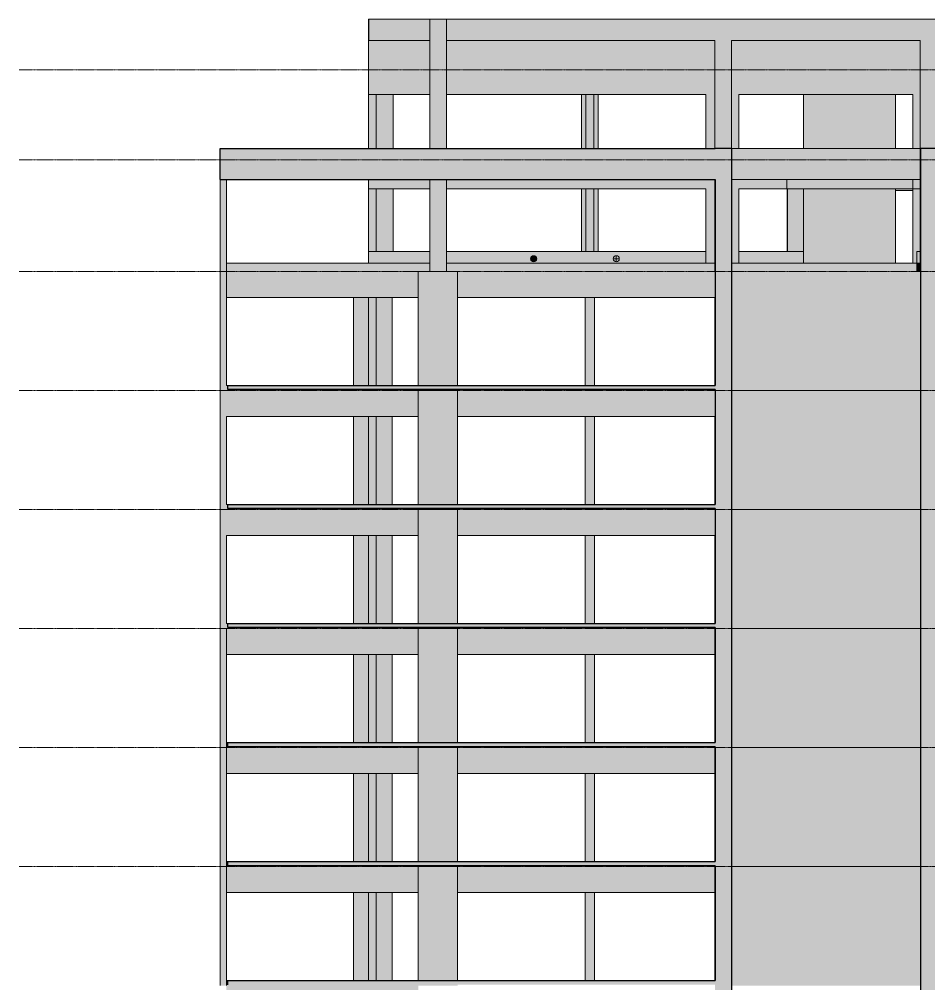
# Model space of a CAD drawing. Header units: centimetres. Extents: x -28 to 30806, y -3196 to 88064.
# Drawn here: x 24225 to 26426, y 85688 to 88022 of the extents above; entities that cross this region are included whole.
import ezdxf

# ---------------------------------------------------------------- set-up
doc = ezdxf.new("R2010")
doc.units = ezdxf.units.CM
doc.linetypes.add('Centro', pattern=[3.175, 0.635, -0.47625, 1.5875, -0.47625])
for name, color, linetype, lineweight in [('A-FLOR', 7, 'Continuous', 25), ('A-FLOR-LEVL', 7, 'Continuous', 9), ('A-GENM', 7, 'Continuous', 25), ('S-BEAM', 7, 'Continuous', 25), ('S-COLS', 7, 'Continuous', 25)]:
    doc.layers.add(name, color=color, linetype=linetype, lineweight=lineweight)

# ---------------------------------------------------------------- blocks, each defined once
blk = doc.blocks.new('PED_FURO_CIRCULAR_R04_2020 - 15x25-3721065-CT H 002 - CRT ESQ')
at = {"layer": 'A-GENM', "lineweight": 9}
for p, q in [((-993.1, 87442.5), (-1008.1, 87442.5)), ((-1000.6, 87435), (-1000.6, 87450))]:
    blk.add_line(p, q, dxfattribs=at)

msp = doc.modelspace()

# ---------------------------------------------------------------- hatches: boundary and pattern name
at = {"layer": 'A-FLOR', "true_color": 0xff8040}
msp.add_hatch(color=11, dxfattribs=at).paths.add_polyline_path([(25248.81, 87126), (25909.31, 87126), (25909.08, 87136), (24730.31, 87136), (24730.31, 87126), (25225.52, 87126)], flags=0)
at = {"layer": 'A-FLOR', "true_color": 0xc0c0c0}
for points in [[(24760.25, 86838), (25909.31, 86838), (25909.08, 86848), (24730.31, 86848), (24730.31, 86838), (24734.4, 86838)], [(25225.52, 86550), (25909.31, 86550), (25909.08, 86560), (24730.31, 86560), (24730.31, 86550), (25191.06, 86550)], [(25909.31, 86262), (25909.08, 86272), (24730.31, 86272), (24730.31, 86262), (25909.08, 86262)], [(24730.31, 85974), (25909.31, 85974), (25909.08, 85984), (24730.31, 85984), (24730.31, 85974.34)], [(25909.31, 85686), (25909.08, 85696), (24730.31, 85696), (24730.31, 85686), (25909.11, 85686)]]:
    msp.add_hatch(color=9, dxfattribs=at).paths.add_polyline_path(points, flags=0)
at = {"layer": 'S-BEAM', "true_color": 0xc0c0c0}
for points in [[(25087.05, 87840), (25089.31, 87840), (25089.31, 87971), (25071.04, 87971), (25071.04, 88022), (25070.31, 88022), (25070.31, 87840)], [(25130.31, 87971), (25219.09, 87971), (25219.09, 88022), (25071.04, 88022), (25071.04, 87971), (25129.21, 87971)], [(25845.88, 87971), (25909.01, 87971), (25909.01, 88022), (25259.09, 88022), (25259.09, 87971), (25432.3, 87971)], [(26406.07, 87971), (26406.07, 88022), (25949.01, 88022), (25949.01, 87971), (26388.32, 87971)], [(25089.31, 87840), (25219.09, 87840), (25219.09, 87971), (25089.31, 87971), (25089.31, 87900)], [(25432.3, 87840), (25886.81, 87840), (25886.81, 87971), (25259.09, 87971), (25259.09, 87840)], [(26052.66, 87840), (26388.32, 87840), (26388.32, 87971), (25966.81, 87971), (25966.81, 87840)], [(26123.83, 87634), (26406.07, 87634), (26406.07, 87709), (25949.12, 87709), (25949.12, 87634), (26123.31, 87634)], [(25110.31, 87612), (25219.09, 87612), (25219.09, 87634), (25070.31, 87634), (25070.31, 87612), (25089.31, 87612)], [(25259.09, 87612), (25886.81, 87612), (25886.81, 87634), (25259.09, 87634)], [(26052.66, 87612), (26083.32, 87612), (26083.32, 87634), (25966.81, 87634), (25966.81, 87612)], [(26259.45, 87612), (26388.32, 87612), (26388.32, 87634), (26083.32, 87634), (26083.32, 87612), (26123.83, 87612)], [(24726.81, 87061), (25191.06, 87061), (25191.06, 87126), (24730.31, 87126), (24730.31, 87136), (24726.81, 87136), (24726.81, 87112)], [(25909.08, 87061), (25909.08, 87126), (25286.06, 87126), (25286.06, 87061), (25845.88, 87061)], [(25191.06, 86773), (25191.06, 86838), (24730.31, 86838), (24730.31, 86848), (24726.81, 86848), (24726.81, 86773), (25122.13, 86773)], [(25432.3, 86773), (25909.08, 86773), (25909.08, 86838), (25286.06, 86838), (25286.06, 86773)], [(25122.13, 86485), (25191.06, 86485), (25191.06, 86550), (24730.31, 86550), (24730.31, 86560), (24726.81, 86560), (24726.81, 86485), (25018.73, 86485)], [(25286.06, 86485), (25909.08, 86485), (25909.08, 86550), (25286.06, 86550)], [(25018.73, 86197), (25191.06, 86197), (25191.06, 86262), (24730.31, 86262), (24730.31, 86272), (24726.81, 86272), (24726.81, 86197), (24811.95, 86197)], [(25845.88, 86197), (25909.08, 86197), (25909.08, 86262), (25286.06, 86262), (25286.06, 86197), (25432.3, 86197)], [(25191.06, 85909), (25191.06, 85974), (24730.31, 85974.34), (24730.31, 85984), (24726.81, 85984), (24726.81, 85909), (25122.13, 85909)], [(25286.06, 85909), (25909.08, 85909), (25909.08, 85974), (25286.06, 85974)], [(25122.13, 85621), (25191.06, 85621), (25191.06, 85686), (24730.31, 85686), (24730.31, 85696), (24726.81, 85696), (24726.81, 85621), (25018.73, 85621)]]:
    msp.add_hatch(color=9, dxfattribs=at).paths.add_polyline_path(points, flags=0)
h = msp.add_hatch(color=9, dxfattribs=at)
h.paths.add_polyline_path([(27300.82, 87612), (27400.32, 87612), (27400.32, 87634), (26944.32, 87634), (26944.32, 87612), (27293.38, 87612)], flags=0)
h.paths.add_polyline_path([(26581.83, 87612), (26904.32, 87612), (26904.32, 87634), (26446.32, 87634), (26446.32, 87612), (26466.23, 87612)], flags=0)
h.paths.add_polyline_path([(26388.32, 87612), (26406.07, 87612), (26406.07, 87634), (26388.32, 87634)], flags=0)
h.paths.add_polyline_path([(26673.02, 87709), (26904.32, 87709), (26904.32, 87971), (26446.07, 87971), (26446.32, 87709), (26621.33, 87709)], flags=0)
h.paths.add_polyline_path([(26388.32, 87709), (26406.07, 87709), (26406.07, 87971), (26388.32, 87971), (26388.32, 87827.63)], flags=0)
h.paths.add_polyline_path([(27396.77, 87709), (27400.32, 87709), (27400.32, 87971), (26944.32, 87971), (26944.32, 87709), (27342.54, 87709)], flags=0)
at = {"layer": 'S-BEAM', "true_color": 0xff8040}
for points in [[(25909.31, 87634), (25909.31, 87634), (25909.31, 87709), (24711.81, 87709), (24711.81, 87634), (25845.88, 87634)], [(25070.31, 87432), (25219.09, 87432), (25219.09, 87460), (25070.31, 87460)], [(25470.09, 87435), (25472.03, 87435.26), (25473.84, 87436.01), (25475.39, 87437.2), (25476.59, 87438.75), (25477.34, 87440.56), (25477.59, 87442.5), (25477.34, 87444.45), (25476.59, 87446.25), (25475.21, 87447.95), (25473.84, 87449), (25472.03, 87449.75), (25469.8, 87449.97), (25468.15, 87449.75), (25465.29, 87448.19), (25463.82, 87446.55), (25463.6, 87446.25), (25462.85, 87444.45), (25462.59, 87442.5), (25462.85, 87440.56), (25463.6, 87438.75), (25464.79, 87437.2), (25466.34, 87436.01), (25468.15, 87435.26)], [(25191.06, 87349), (25191.06, 87412), (25219.09, 87412), (25219.09, 87432), (24726.81, 87432), (24726.81, 87349), (25122.13, 87349)], [(25286.06, 87349), (25909.08, 87349), (25909.01, 87432), (25259.09, 87432), (25259.09, 87412), (25286.06, 87412), (25286.06, 87386.37)], [(26388.32, 87412), (26397.82, 87412), (26397.82, 87432), (25949.12, 87432), (25949.27, 87412), (26362.84, 87412)], [(26406.07, 87412), (26406.07, 87432), (26397.82, 87432), (26397.82, 87412)]]:
    msp.add_hatch(color=11, dxfattribs=at).paths.add_polyline_path(points, flags=0)
at = {"layer": 'S-BEAM', "true_color": 0xc0c0c0}
h = msp.add_hatch(color=9, dxfattribs=at)
h.paths.add_polyline_path([(26446.32, 87608), (26563.81, 87608), (26563.81, 87612), (26446.32, 87612), (26446.32, 87610.16)], flags=0)
h.paths.add_polyline_path([(26347.39, 87608), (26388.32, 87608), (26388.32, 87612), (26346.31, 87612), (26346.31, 87608)], flags=0)
at = {"layer": 'S-BEAM', "true_color": 0xff8040}
h = msp.add_hatch(color=11, dxfattribs=at)
h.paths.add_polyline_path([(25448.98, 87432), (25886.81, 87432), (25886.81, 87460), (25259.09, 87459.54), (25259.09, 87432), (25443.42, 87432)], flags=0)
h.paths.add_polyline_path([(25470.09, 87435), (25468.15, 87435.26), (25466.34, 87436.01), (25464.79, 87437.2), (25463.6, 87438.75), (25462.85, 87440.56), (25462.59, 87442.5), (25462.85, 87444.45), (25463.82, 87446.55), (25465.41, 87448.29), (25466.34, 87449), (25468.15, 87449.75), (25470.16, 87449.99), (25472.03, 87449.75), (25475.21, 87447.95), (25475.46, 87447.73), (25476.59, 87446.25), (25477.34, 87444.45), (25477.59, 87442.5), (25477.34, 87440.56), (25476.59, 87438.75), (25475.39, 87437.2), (25473.84, 87436.01), (25472.03, 87435.26)], flags=0)
h.paths.add_polyline_path([(25670.09, 87435), (25668.15, 87435.26), (25666.34, 87436.01), (25664.79, 87437.2), (25663.6, 87438.75), (25662.85, 87440.56), (25662.59, 87442.5), (25662.85, 87444.45), (25663.6, 87446.25), (25664.79, 87447.81), (25666.34, 87449), (25668.15, 87449.75), (25670.09, 87450), (25672.03, 87449.75), (25673.84, 87449), (25675.39, 87447.81), (25676.59, 87446.25), (25677.34, 87444.45), (25677.59, 87442.5), (25677.34, 87440.56), (25676.59, 87438.75), (25675.39, 87437.2), (25673.84, 87436.01), (25672.03, 87435.26)], flags=0)
h = msp.add_hatch(color=11, dxfattribs=at)
h.paths.add_polyline_path([(26123.31, 87432), (26123.31, 87460), (25966.81, 87460), (25966.81, 87432), (26118.01, 87432)], flags=0)
h.paths.add_polyline_path([(25670.09, 87435), (25672.03, 87435.26), (25673.84, 87436.01), (25675.39, 87437.2), (25676.59, 87438.75), (25677.34, 87440.56), (25677.59, 87442.5), (25677.34, 87444.45), (25676.59, 87446.25), (25675.39, 87447.81), (25673.84, 87449), (25672.03, 87449.75), (25670.09, 87450), (25668.15, 87449.75), (25666.34, 87449), (25664.79, 87447.81), (25663.6, 87446.25), (25662.85, 87444.45), (25662.59, 87442.5), (25662.85, 87440.56), (25663.6, 87438.75), (25664.79, 87437.2), (25666.34, 87436.01), (25668.15, 87435.26)], flags=0)
h = msp.add_hatch(color=11, dxfattribs=at)
h.paths.add_polyline_path([(26879.81, 87432), (26904.32, 87432), (26904.32, 87460), (26446.32, 87460), (26446.32, 87432), (26776.41, 87432)], flags=0)
h.paths.add_polyline_path([(26403.37, 87432), (26406.07, 87432), (26406.07, 87460), (26397.82, 87460), (26397.82, 87432)], flags=0)
at = {"layer": 'S-COLS', "true_color": 0xc0c0c0}
h = msp.add_hatch(color=9, dxfattribs=at)
h.paths.add_polyline_path([(25219.09, 87412), (25259.09, 87412), (25259.09, 87634), (25219.09, 87634), (25219.09, 87428.03)], flags=0)
h.paths.add_polyline_path([(25219.09, 87709), (25259.09, 87709), (25259.09, 88022), (25219.09, 88022), (25219.09, 87827.63)], flags=0)
for points in [[(25949.01, 87412), (25949.01, 88022), (25909.01, 88022), (25909.31, 87709), (25948.81, 87709), (25948.81, 87412)], [(26406.82, 87412), (26406.82, 87709), (26446.07, 87709.04), (26446.07, 88022), (26406.07, 88022), (26406.07, 87412)], [(25070.31, 87709), (25089.31, 87709), (25089.31, 87840), (25070.31, 87840), (25070.31, 87827.63)], [(25130.31, 87709), (25130.31, 87840), (25089.31, 87840), (25089.31, 87709), (25110.31, 87709)], [(25615.81, 87709), (25615.81, 87840), (25596.81, 87840), (25596.81, 87709), (25614.21, 87709)], [(26346.31, 87709), (26346.31, 87840), (26123.31, 87840), (26123.31, 87709), (26259.45, 87709)], [(25919.82, 83024.5), (25948.81, 83024.5), (25948.81, 87709), (25909.31, 87709), (25909.31, 83024.5)], [(26446.32, 84464.5), (26446.07, 87709), (26406.82, 87709), (26406.82, 84464.5), (26446.07, 84464.5)], [(24712.83, 87412), (24726.81, 87412), (24726.81, 87634), (24711.81, 87634), (24711.81, 87412)], [(25089.31, 87460), (25089.31, 87612), (25070.31, 87612), (25070.43, 87460), (25084.75, 87460)], [(25130.31, 87460), (25130.31, 87612), (25089.31, 87612), (25089.31, 87460), (25128.06, 87460)], [(25596.81, 87460), (25615.81, 87460), (25615.81, 87612), (25596.81, 87612), (25596.81, 87474.62)], [(26084.33, 87460), (26123.31, 87460), (26123.31, 87612), (26084.33, 87612), (26084.33, 87474.62)], [(26331.21, 87432), (26346.31, 87432), (26346.31, 87612), (26123.31, 87612), (26123.31, 87432), (26259.45, 87432)], [(26388.32, 87432), (26397.82, 87432), (26397.82, 87460), (26406.07, 87460), (26406.07, 87612), (26388.33, 87612), (26388.32, 87460)], [(25949.01, 87412), (25949.12, 87412), (25949.01, 87412.84)], [(24713.24, 86836), (24726.81, 86836), (24726.81, 87124), (24711.81, 87124), (24711.81, 86836)], [(26123.83, 86836), (26406.82, 86836), (26406.82, 87124), (25948.81, 87124), (25949.27, 86836), (26123.31, 86836)], [(25070.31, 86848), (25070.31, 87061), (25034.56, 87061), (25034.56, 86848)], [(25089.31, 86848), (25089.31, 87061), (25070.31, 87061), (25070.43, 86848), (25071.32, 86848)], [(25128.06, 86848), (25128.06, 87061), (25089.31, 87061), (25089.31, 86848), (25122.13, 86848)], [(25617.31, 86848), (25617.31, 87061), (25595.31, 87061), (25595.31, 86848), (25615.81, 86848)], [(24711.81, 86548), (24726.81, 86548), (24726.81, 86836), (24711.81, 86836), (24711.81, 86592.11)], [(25070.31, 86560), (25070.31, 86773), (25034.56, 86773), (25034.56, 86560)], [(25070.31, 86560), (25089.31, 86560), (25089.31, 86773), (25070.31, 86773), (25070.31, 86592.11)], [(25091.38, 86560), (25128.06, 86560), (25128.06, 86773), (25089.31, 86773), (25089.31, 86560)], [(25617.31, 86560), (25617.31, 86773), (25595.31, 86773), (25595.31, 86560), (25615.81, 86560)], [(24711.81, 86260), (24726.81, 86260), (24726.81, 86548), (24711.81, 86547.98), (24711.81, 86283.22)], [(25034.56, 86272), (25070.31, 86272), (25070.31, 86485), (25034.56, 86485), (25034.56, 86415.6)], [(25070.31, 86272), (25089.31, 86272), (25089.31, 86485), (25070.31, 86485), (25070.31, 86411.08)], [(25128.06, 86272), (25128.06, 86485), (25089.31, 86485), (25089.31, 86272), (25122.13, 86272)], [(25617.31, 86272), (25617.31, 86485), (25595.31, 86485), (25595.31, 86272), (25615.81, 86272)], [(24719.37, 85972), (24726.81, 85972), (24726.81, 86260), (24711.81, 86260), (24711.81, 85972), (24718.56, 85972)], [(25034.56, 85984), (25070.31, 85984), (25070.31, 86197), (25034.56, 86197), (25034.56, 86062.6)], [(25089.31, 85984), (25089.31, 86197), (25070.31, 86197), (25070.31, 85984), (25071.32, 85984)], [(25128.06, 85984), (25128.06, 86197), (25089.31, 86197), (25089.31, 85984), (25122.13, 85984)], [(25617.31, 85984), (25617.31, 86197), (25595.31, 86197), (25595.31, 85984), (25615.81, 85984)], [(24721.23, 85684), (24726.81, 85684), (24726.81, 85972), (24711.81, 85972), (24711.81, 85684), (24720.22, 85684)], [(25070.31, 85696), (25070.31, 85909), (25034.56, 85909), (25034.56, 85696)], [(25089.31, 85696), (25089.31, 85909), (25070.31, 85909), (25070.43, 85696), (25071.32, 85696)], [(25091.38, 85696), (25128.06, 85696), (25128.06, 85909), (25089.31, 85909), (25089.31, 85696)], [(25617.31, 85696), (25617.31, 85909), (25595.31, 85909), (25595.31, 85696), (25615.81, 85696)]]:
    msp.add_hatch(color=9, dxfattribs=at).paths.add_polyline_path(points, flags=0)
h = msp.add_hatch(color=9, dxfattribs=at)
h.paths.add_polyline_path([(25886.81, 87709), (25909.01, 87709), (25909.01, 87971), (25886.81, 87971), (25886.81, 87827.63)], flags=0)
h.paths.add_polyline_path([(25966.81, 87709), (25966.81, 87971), (25949.01, 87971), (25949.12, 87709)], flags=0)
h = msp.add_hatch(color=9, dxfattribs=at)
h.paths.add_polyline_path([(25587.39, 87460), (25596.81, 87460), (25596.81, 87612), (25586.31, 87612), (25586.31, 87460)], flags=0)
h.paths.add_polyline_path([(25615.81, 87460), (25626.31, 87460), (25626.31, 87612), (25615.81, 87612), (25615.81, 87474.62)], flags=0)
h.paths.add_polyline_path([(25596.81, 87709), (25596.81, 87840), (25586.31, 87840), (25586.31, 87709)], flags=0)
h.paths.add_polyline_path([(25615.81, 87709), (25626.31, 87709), (25626.31, 87840), (25615.81, 87840), (25615.81, 87709.57)], flags=0)
h = msp.add_hatch(color=9, dxfattribs=at)
h.paths.add_polyline_path([(25958.81, 87432), (25966.81, 87432), (25966.81, 87634), (25949.12, 87634), (25949.27, 87432)], flags=0)
h.paths.add_polyline_path([(25909.01, 87432), (25909.01, 87634), (25886.81, 87634), (25886.81, 87432), (25897.57, 87432)], flags=0)
at = {"layer": 'S-COLS', "true_color": 0xff8040}
for points in [[(24711.88, 87124), (24726.81, 87124), (24726.81, 87412), (24711.81, 87412), (24711.81, 87124)], [(26121.33, 87124), (26406.82, 87124), (26406.82, 87412), (25948.81, 87412), (25949.27, 87124), (26110.85, 87124)], [(25070.31, 87136), (25070.31, 87349), (25034.56, 87349), (25034.56, 87136)], [(25088.48, 87136), (25089.31, 87136), (25089.31, 87349), (25070.31, 87349), (25070.31, 87136)], [(25128.06, 87136), (25128.06, 87349), (25089.31, 87349), (25089.31, 87136), (25091.38, 87136)], [(25595.31, 87136), (25617.31, 87136), (25617.31, 87349), (25595.31, 87349), (25595.31, 87136.44)]]:
    msp.add_hatch(color=11, dxfattribs=at).paths.add_polyline_path(points, flags=0)
h = msp.add_hatch(color=11, dxfattribs=at)
h.paths.add_polyline_path([(25191.06, 87124), (25286.06, 87124), (25286.06, 87126), (25191.06, 87126)], flags=0)
h.paths.add_polyline_path([(25248.81, 87136), (25286.06, 87136), (25286.06, 87412), (25191.06, 87412), (25191.06, 87136), (25225.52, 87136)], flags=0)
at = {"layer": 'S-COLS', "true_color": 0xc0c0c0}
h = msp.add_hatch(color=9, dxfattribs=at)
h.paths.add_polyline_path([(25286.06, 86836), (25286.06, 86838), (25191.06, 86838), (25191.06, 86836), (25248.81, 86836)], flags=0)
h.paths.add_polyline_path([(25248.81, 86848), (25286.06, 86848), (25286.06, 87124), (25191.06, 87124), (25191.06, 86848), (25225.52, 86848)], flags=0)
h = msp.add_hatch(color=9, dxfattribs=at)
h.paths.add_polyline_path([(25225.52, 86548), (25286.06, 86548), (25286.06, 86550), (25191.06, 86550), (25191.06, 86548)], flags=0)
h.paths.add_polyline_path([(25225.52, 86560), (25286.06, 86560), (25286.06, 86836), (25191.06, 86836), (25191.06, 86560)], flags=0)
h = msp.add_hatch(color=9, dxfattribs=at)
h.paths.add_polyline_path([(26102.33, 86548), (26406.82, 86548), (26406.82, 86836), (25948.81, 86836), (25949.27, 86548), (26097.45, 86548)], flags=0)
h.paths.add_polyline_path([(25909.08, 86548), (25909.31, 86548), (25909.08, 86550)], flags=0)
h = msp.add_hatch(color=9, dxfattribs=at)
h.paths.add_polyline_path([(25191.06, 86260), (25286.06, 86260), (25286.06, 86262), (25191.06, 86262)], flags=0)
h.paths.add_polyline_path([(25225.52, 86272), (25286.06, 86272), (25286.06, 86548), (25191.06, 86548), (25191.06, 86272)], flags=0)
h = msp.add_hatch(color=9, dxfattribs=at)
h.paths.add_polyline_path([(26156.06, 86260), (26406.82, 86260), (26406.82, 86548), (25948.81, 86548), (25948.81, 86260), (26142.33, 86260)], flags=0)
h.paths.add_polyline_path([(25909.08, 86260), (25909.31, 86260), (25909.08, 86262)], flags=0)
h = msp.add_hatch(color=9, dxfattribs=at)
h.paths.add_polyline_path([(25225.52, 85972), (25286.06, 85972), (25286.06, 85974), (25191.06, 85974), (25191.06, 85972)], flags=0)
h.paths.add_polyline_path([(25225.52, 85984), (25286.06, 85984), (25286.06, 86260), (25191.06, 86260), (25191.06, 85984)], flags=0)
h = msp.add_hatch(color=9, dxfattribs=at)
h.paths.add_polyline_path([(26142.31, 85972), (26406.82, 85972), (26406.82, 86260), (25948.81, 86260), (25948.81, 85972), (26123.83, 85972)], flags=0)
h.paths.add_polyline_path([(25909.08, 85972), (25909.31, 85972), (25909.08, 85974)], flags=0)
h = msp.add_hatch(color=9, dxfattribs=at)
h.paths.add_polyline_path([(25225.52, 85684), (25286.06, 85684), (25286.06, 85686), (25191.06, 85686), (25191.06, 85684)], flags=0)
h.paths.add_polyline_path([(25225.52, 85696), (25286.06, 85696), (25286.06, 85972), (25191.06, 85972), (25191.06, 85696)], flags=0)
h = msp.add_hatch(color=9, dxfattribs=at)
h.paths.add_polyline_path([(26156.06, 85684), (26406.82, 85684), (26406.82, 85972), (25948.81, 85972), (25948.81, 85684), (26142.33, 85684)], flags=0)
h.paths.add_polyline_path([(25909.08, 85684), (25909.31, 85684), (25909.08, 85686)], flags=0)
h.paths.add_polyline_path([(25909.08, 85696), (25909.31, 85696), (25909.08, 85709.59)], flags=0)

# ---------------------------------------------------------------- linework, layer by layer
at = {"layer": 'A-FLOR', "color": 190, "true_color": 0x8000ff}
for p, q in [((24730.31, 87136), (25909.31, 87136)), ((24730.31, 87126), (24730.31, 87136)), ((25909.31, 87126), (24730.31, 87126)), ((24730.31, 86848), (25909.31, 86848)), ((24730.31, 86838), (24730.31, 86848)), ((25909.31, 86838), (24730.31, 86838)), ((24730.31, 86560), (25909.31, 86560)), ((24730.31, 86550), (24730.31, 86560)), ((25909.31, 86550), (24730.31, 86550)), ((24730.31, 86272), (25909.31, 86272)), ((24730.31, 86262), (24730.31, 86272)), ((25909.31, 86262), (24730.31, 86262)), ((24730.31, 85984), (25909.31, 85984)), ((24730.31, 85974), (24730.31, 85984)), ((25909.31, 85974), (24730.31, 85974)), ((24730.31, 85696), (25909.31, 85696)), ((24730.31, 85686), (24730.31, 85696))]:
    msp.add_line(p, q, dxfattribs=at)
at = {"layer": 'A-FLOR-LEVL', "linetype": 'Centro'}
for p, q in [((24225.37, 87900), (29773.94, 87900)), ((24225.37, 87682), (29773.94, 87682)), ((24225.37, 87412), (29773.94, 87412)), ((24225.37, 87124), (29773.94, 87124)), ((24225.37, 86836), (29773.94, 86836)), ((24225.37, 86548), (29773.94, 86548)), ((24225.37, 86260), (29773.94, 86260)), ((24225.37, 85972), (29773.94, 85972))]:
    msp.add_line(p, q, dxfattribs=at)
at = {"layer": 'S-BEAM', "lineweight": 9}
for p, q in [((25071.04, 88022), (25070.31, 88022)), ((25070.31, 87840), (25070.31, 88022)), ((25071.04, 88022), (25219.09, 88022)), ((25071.04, 88022), (25071.04, 87971)), ((25219.09, 88022), (25219.09, 87971)), ((25259.09, 88022), (25909.01, 88022)), ((25259.09, 88022), (25259.09, 87971)), ((25949.01, 88022), (26406.07, 88022)), ((25219.09, 87971), (25071.04, 87971)), ((25909.01, 87971), (25259.09, 87971)), ((26406.07, 87971), (25949.01, 87971)), ((25089.31, 87840), (25070.31, 87840)), ((25219.09, 87840), (25089.31, 87840)), ((25886.81, 87840), (25259.09, 87840)), ((25966.81, 87840), (26388.32, 87840)), ((26388.32, 87840), (26388.32, 87709)), ((25949.12, 87634), (25949.12, 87709)), ((25949.12, 87709), (26406.07, 87709)), ((26406.07, 87634), (26406.07, 87709)), ((25070.31, 87634), (25070.31, 87612)), ((26406.07, 87634), (25949.12, 87634)), ((26083.32, 87612), (26083.32, 87634)), ((26388.32, 87634), (26388.32, 87612)), ((25070.31, 87612), (25219.09, 87612)), ((25259.09, 87612), (25886.81, 87612)), ((25966.81, 87612), (26083.32, 87612)), ((26083.32, 87612), (26388.32, 87612)), ((26346.31, 87608), (26388.32, 87608)), ((26388.32, 87612), (26406.07, 87612)), ((25219.09, 87460), (25070.31, 87460)), ((25070.31, 87460), (25070.31, 87432)), ((25259.09, 87460), (25886.81, 87460)), ((25886.81, 87432), (25886.81, 87460)), ((25966.81, 87460), (26123.31, 87460)), ((26397.82, 87432), (26397.82, 87460)), ((26406.07, 87460), (26397.82, 87460)), ((25219.09, 87432), (24726.81, 87432)), ((25219.09, 87412), (25219.09, 87432)), ((25259.09, 87432), (25259.09, 87412)), ((25259.09, 87432), (25909.01, 87432)), ((25909.01, 87412), (25909.01, 87432)), ((25949.12, 87432), (26397.82, 87432)), ((25949.12, 87432), (25949.12, 87412)), ((26397.82, 87412), (26397.82, 87432)), ((26397.82, 87412), (26397.82, 87432)), ((26397.82, 87432), (26406.07, 87432)), ((26406.07, 87412), (26406.07, 87432)), ((24726.81, 87412), (24726.81, 87349)), ((25191.06, 87412), (25191.06, 87349)), ((25219.09, 87412), (25191.06, 87412)), ((25259.09, 87412), (25286.06, 87412)), ((25286.06, 87412), (25286.06, 87349)), ((25909.08, 87412), (25909.01, 87412)), ((26406.07, 87412), (26397.82, 87412)), ((24726.81, 87349), (25191.06, 87349)), ((25909.08, 87349), (25286.06, 87349)), ((24726.81, 87136), (24730.31, 87136)), ((25191.06, 87126), (25191.06, 87061)), ((25286.06, 87126), (25286.06, 87061)), ((24726.81, 87061), (25191.06, 87061)), ((25286.06, 87061), (25909.08, 87061)), ((24726.81, 86848), (24730.31, 86848)), ((25191.06, 86838), (25191.06, 86773)), ((25286.06, 86838), (25286.06, 86773)), ((24726.81, 86773), (25191.06, 86773)), ((25286.06, 86773), (25909.08, 86773)), ((24726.81, 86560), (24730.31, 86560)), ((25191.06, 86550), (25191.06, 86485)), ((25286.06, 86550), (25286.06, 86485)), ((24726.81, 86548), (24726.81, 86485)), ((25909.08, 86485), (25909.08, 86548)), ((24726.81, 86485), (25191.06, 86485)), ((25286.06, 86485), (25909.08, 86485)), ((24726.81, 86272), (24730.31, 86272)), ((24726.81, 86272), (24726.81, 86260)), ((24726.81, 86260), (24726.81, 86197)), ((25191.06, 86262), (25191.06, 86197)), ((25286.06, 86262), (25286.06, 86197)), ((25909.08, 86260), (25909.08, 86262)), ((25909.08, 86197), (25909.08, 86260)), ((24726.81, 86197), (25191.06, 86197)), ((25286.06, 86197), (25909.08, 86197)), ((24726.81, 85984), (24730.31, 85984)), ((24726.81, 85984), (24726.81, 85972)), ((24726.81, 85972), (24726.81, 85909)), ((25191.06, 85974), (25191.06, 85909)), ((25286.06, 85974), (25286.06, 85909)), ((25909.08, 85972), (25909.08, 85974)), ((25909.08, 85909), (25909.08, 85972)), ((24726.81, 85909), (25191.06, 85909)), ((25286.06, 85909), (25909.08, 85909)), ((24726.81, 85696), (24730.31, 85696)), ((24726.81, 85696), (24726.81, 85684))]:
    msp.add_line(p, q, dxfattribs=at)
at = {"layer": 'S-BEAM', "color": 190, "true_color": 0x8000ff}
for p, q in [((24711.81, 87634), (24711.81, 87709)), ((24711.81, 87709), (25909.31, 87709)), ((24711.81, 87634), (25909.31, 87634))]:
    msp.add_line(p, q, dxfattribs=at)
at = {"layer": 'S-BEAM', "lineweight": 9}
for centre, start, end in [((25470.09, 87442.5), 90, 270), ((25470.09, 87442.5), 270, 90), ((25670.09, 87442.5), 90, 270), ((25670.09, 87442.5), 270, 90)]:
    msp.add_arc(centre, 7.5, start, end, dxfattribs=at)
at = {"layer": 'S-COLS', "lineweight": 9}
for p, q in [((25219.09, 88022), (25259.09, 88022)), ((25219.09, 88022), (25219.09, 87709)), ((25259.09, 88022), (25259.09, 87709)), ((25949.01, 88022), (25909.01, 88022)), ((26446.07, 88022), (26406.07, 88022)), ((25909.01, 87971), (25909.01, 87709)), ((25949.01, 87412), (25949.01, 87971)), ((26406.07, 87971), (26406.07, 87412)), ((25070.31, 87840), (25070.31, 87709)), ((25089.31, 87840), (25089.31, 87709)), ((25130.31, 87840), (25130.31, 87709)), ((25586.31, 87840), (25586.31, 87709)), ((25596.81, 87840), (25596.81, 87709)), ((25615.81, 87840), (25615.81, 87709)), ((25626.31, 87840), (25626.31, 87709)), ((25886.81, 87840), (25886.81, 87709)), ((25966.81, 87840), (25966.81, 87709)), ((26123.31, 87709), (26123.31, 87840)), ((26346.31, 87840), (26346.31, 87709)), ((25949.12, 87709), (25949.12, 87412)), ((26406.12, 87709), (26406.82, 87709)), ((26406.12, 87709), (26406.12, 87412)), ((24711.81, 87634), (24711.81, 87412)), ((24726.81, 87412), (24726.81, 87634)), ((25219.09, 87634), (25219.09, 87412)), ((25259.09, 87634), (25259.09, 87412)), ((25909.01, 87634), (25909.01, 87412)), ((25909.12, 87634), (25909.12, 87412)), ((25070.31, 87612), (25070.31, 87460)), ((25089.31, 87612), (25089.31, 87460)), ((25130.31, 87612), (25130.31, 87460)), ((25586.31, 87612), (25586.31, 87460)), ((25596.81, 87612), (25596.81, 87460)), ((25615.81, 87612), (25615.81, 87460)), ((25626.31, 87612), (25626.31, 87460)), ((25886.81, 87612), (25886.81, 87432)), ((25966.81, 87612), (25966.81, 87432)), ((26123.31, 87432), (26123.31, 87612)), ((26346.31, 87612), (26346.31, 87432)), ((26388.32, 87612), (26388.32, 87432)), ((24711.81, 87412), (24711.81, 87124)), ((24726.81, 87412), (24711.81, 87412)), ((24726.81, 87412), (24726.81, 87136)), ((25191.06, 87412), (25191.06, 87136)), ((25286.06, 87412), (25191.06, 87412)), ((25259.09, 87412), (25219.09, 87412)), ((25286.06, 87136), (25286.06, 87412)), ((26406.82, 87412), (26397.82, 87412)), ((26406.82, 87412), (26406.07, 87412)), ((26406.82, 87412), (26406.12, 87412)), ((25034.56, 87136), (25034.56, 87349)), ((25070.31, 87349), (25070.31, 87136)), ((25089.31, 87349), (25089.31, 87136)), ((25128.06, 87349), (25128.06, 87136)), ((25595.31, 87349), (25595.31, 87136)), ((25617.31, 87349), (25617.31, 87136)), ((25909.08, 87349), (25909.08, 87136)), ((24711.81, 87124), (24711.81, 86836)), ((24726.81, 87124), (24711.81, 87124)), ((24726.81, 87124), (24711.81, 87124)), ((25191.06, 87126), (25191.06, 87124)), ((25191.06, 87124), (25191.06, 86848)), ((25286.06, 87124), (25191.06, 87124)), ((25286.06, 87124), (25191.06, 87124)), ((25286.06, 87124), (25286.06, 87126)), ((25286.06, 86848), (25286.06, 87124)), ((26406.82, 87124), (25949.27, 87124)), ((26406.82, 87124), (25949.27, 87124)), ((24726.81, 87061), (24726.81, 86848)), ((25034.56, 86848), (25034.56, 87061)), ((25070.31, 87061), (25070.31, 86848)), ((25089.31, 87061), (25089.31, 86848)), ((25128.06, 87061), (25128.06, 86848)), ((25595.31, 87061), (25595.31, 86848)), ((25617.31, 87061), (25617.31, 86848)), ((25909.08, 87061), (25909.08, 86848)), ((24711.81, 86836), (24711.81, 86548)), ((24726.81, 86836), (24711.81, 86836)), ((24726.81, 86836), (24711.81, 86836)), ((25191.06, 86838), (25191.06, 86836)), ((25191.06, 86836), (25191.06, 86560)), ((25286.06, 86836), (25191.06, 86836)), ((25286.06, 86836), (25191.06, 86836)), ((25286.06, 86836), (25286.06, 86838)), ((25286.06, 86560), (25286.06, 86836)), ((26406.82, 86836), (25949.27, 86836)), ((26406.82, 86836), (25949.27, 86836)), ((24726.81, 86773), (24726.81, 86560)), ((25034.56, 86560), (25034.56, 86773)), ((25070.31, 86773), (25070.31, 86560)), ((25089.31, 86773), (25089.31, 86560)), ((25128.06, 86773), (25128.06, 86560)), ((25595.31, 86773), (25595.31, 86560)), ((25617.31, 86773), (25617.31, 86560)), ((25909.08, 86773), (25909.08, 86560)), ((25191.06, 86550), (25191.06, 86548)), ((25286.06, 86548), (25286.06, 86550)), ((24711.81, 86548), (24711.81, 86260)), ((24726.81, 86548), (24711.81, 86548)), ((24726.81, 86548), (24711.81, 86548)), ((24726.81, 86548), (24726.81, 86485)), ((25191.06, 86548), (25191.06, 86272)), ((25286.06, 86548), (25191.06, 86548)), ((25286.06, 86548), (25191.06, 86548)), ((25286.06, 86272), (25286.06, 86548)), ((25909.08, 86548), (25909.08, 86485)), ((26406.82, 86548), (25949.27, 86548)), ((26406.82, 86548), (25949.27, 86548)), ((24726.81, 86485), (24726.81, 86272)), ((25034.56, 86272), (25034.56, 86485)), ((25070.31, 86485), (25070.31, 86272)), ((25089.31, 86485), (25089.31, 86272)), ((25128.06, 86485), (25128.06, 86272)), ((25595.31, 86485), (25595.31, 86272)), ((25617.31, 86485), (25617.31, 86272)), ((25909.08, 86485), (25909.08, 86272)), ((24726.81, 86272), (24726.81, 86260)), ((24711.81, 86260), (24711.81, 85972)), ((24726.81, 86260), (24711.81, 86260)), ((24726.81, 86260), (24711.81, 86260)), ((24726.81, 86260), (24726.81, 86197)), ((25191.06, 86262), (25191.06, 86260)), ((25191.06, 86260), (25191.06, 85984)), ((25286.06, 86260), (25191.06, 86260)), ((25286.06, 86260), (25191.06, 86260)), ((25286.06, 86260), (25286.06, 86262)), ((25286.06, 85984), (25286.06, 86260)), ((25909.08, 86262), (25909.08, 86260)), ((25909.08, 86260), (25909.08, 86197)), ((26406.82, 86260), (25948.81, 86260)), ((26406.82, 86260), (25948.81, 86260)), ((24726.81, 86197), (24726.81, 85984)), ((25034.56, 85984), (25034.56, 86197)), ((25070.31, 86197), (25070.31, 85984)), ((25089.31, 86197), (25089.31, 85984)), ((25128.06, 86197), (25128.06, 85984)), ((25595.31, 86197), (25595.31, 85984)), ((25617.31, 86197), (25617.31, 85984)), ((25909.08, 86197), (25909.08, 85984)), ((24711.81, 85972), (24711.81, 85684)), ((24726.81, 85972), (24711.81, 85972)), ((24726.81, 85972), (24711.81, 85972)), ((24726.81, 85984), (24726.81, 85972)), ((24726.81, 85972), (24726.81, 85909)), ((25191.06, 85974), (25191.06, 85972)), ((25191.06, 85972), (25191.06, 85696)), ((25286.06, 85972), (25191.06, 85972)), ((25286.06, 85972), (25191.06, 85972)), ((25286.06, 85972), (25286.06, 85974)), ((25286.06, 85696), (25286.06, 85972)), ((25909.08, 85974), (25909.08, 85972)), ((25909.08, 85972), (25909.08, 85909)), ((26406.82, 85972), (25948.81, 85972)), ((26406.82, 85972), (25948.81, 85972)), ((24726.81, 85909), (24726.81, 85696)), ((25034.56, 85696), (25034.56, 85909)), ((25070.31, 85909), (25070.31, 85696)), ((25089.31, 85909), (25089.31, 85696)), ((25128.06, 85909), (25128.06, 85696)), ((25595.31, 85909), (25595.31, 85696)), ((25617.31, 85909), (25617.31, 85696)), ((25909.08, 85909), (25909.08, 85696)), ((24726.81, 85696), (24726.81, 85684))]:
    msp.add_line(p, q, dxfattribs=at)
at = {"layer": 'S-COLS', "color": 190, "true_color": 0x8000ff}
for p, q in [((25948.81, 87709), (25909.31, 87709)), ((25948.81, 87709), (25948.81, 83024.5)), ((26406.82, 87709), (26406.82, 84464.5)), ((26446.32, 87709), (26406.82, 87709)), ((25909.31, 87634), (25909.31, 87136)), ((26084.33, 87460), (26084.33, 87612)), ((25909.31, 87126), (25909.31, 86848)), ((25909.31, 86838), (25909.31, 86560)), ((25909.31, 86550), (25909.31, 86272)), ((25909.31, 86262), (25909.31, 85984)), ((25909.31, 85974), (25909.31, 85696))]:
    msp.add_line(p, q, dxfattribs=at)

# ---------------------------------------------------------------- block references
at = {"layer": 'A-GENM', "lineweight": 9}
for p in [(26470.67, 0), (26670.67, 0)]:
    msp.add_blockref('PED_FURO_CIRCULAR_R04_2020 - 15x25-3721065-CT H 002 - CRT ESQ', p, dxfattribs=at)

doc.saveas('drawing.dxf')
